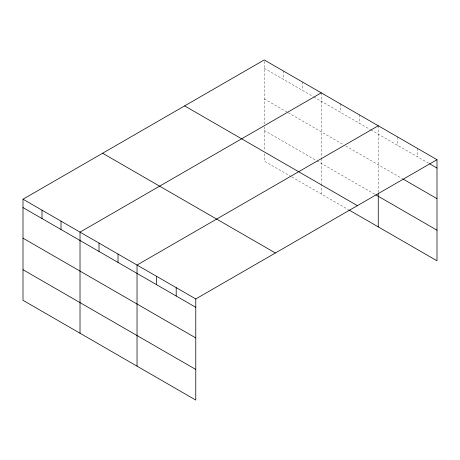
<?xml version="1.0" encoding="UTF-8"?>
<svg xmlns="http://www.w3.org/2000/svg" width="460" height="460" viewBox="0 0 460 460"><rect width="100%" height="100%" fill="white"/><g stroke="black" fill="none" stroke-linecap="round" stroke-linejoin="round"><path stroke-width="0.34" stroke-dasharray="2.3 1.72" d="M264.224 123.993L264.224 59.932M264.224 68.304L313.272 96.623M313.881 96.979L370.288 129.542M370.898 129.892L429.048 163.467M264.224 98.912L287.523 112.361M288.132 112.717L343.309 144.572M345.765 145.987L402.73 178.877M264.224 130.445L316.336 160.528M316.946 160.885L375.193 194.511M291.197 176.623L264.224 161.046L264.224 153.214M291.812 176.973L348.214 209.536M417.421 148.379L417.421 156.751M397.837 137.074L397.837 145.446M378.258 125.77L378.258 192.694M359.248 114.799L359.248 123.171M340.245 103.822L340.245 112.2M321.241 92.851L321.241 157.625M321.241 158.343L321.241 183.287M321.241 184L321.241 193.965M302.231 81.88L302.231 90.252M283.228 70.903L283.228 79.281M264.224 126.856L264.224 150.368"/><path stroke-width="0.69" d="M23 199.203L195.776 298.954L195.776 400.068L23 300.317L23 199.203L264.224 59.932L437 159.683L437 260.797L348.829 209.892M321.241 92.851L80.017 232.122L80.017 333.235M378.258 125.77L137.034 265.04L137.034 366.148M195.776 298.954L437 159.683M429.657 163.817L437 168.061M403.345 179.233L437 198.662M375.803 194.862L437 230.195M184.621 105.892L357.397 205.643M102.603 153.243L275.379 252.994M23 207.575L195.776 307.326M23 238.182L195.776 337.933M23 269.709L195.776 369.46M378.258 193.413L378.258 226.883M176.197 287.649L176.197 296.022M156.613 276.345L156.613 284.717M118.024 254.064L118.024 262.441M99.021 243.093L99.021 251.465M61.013 221.145L61.013 229.523M42.004 210.174L42.004 218.546"/></g></svg>
